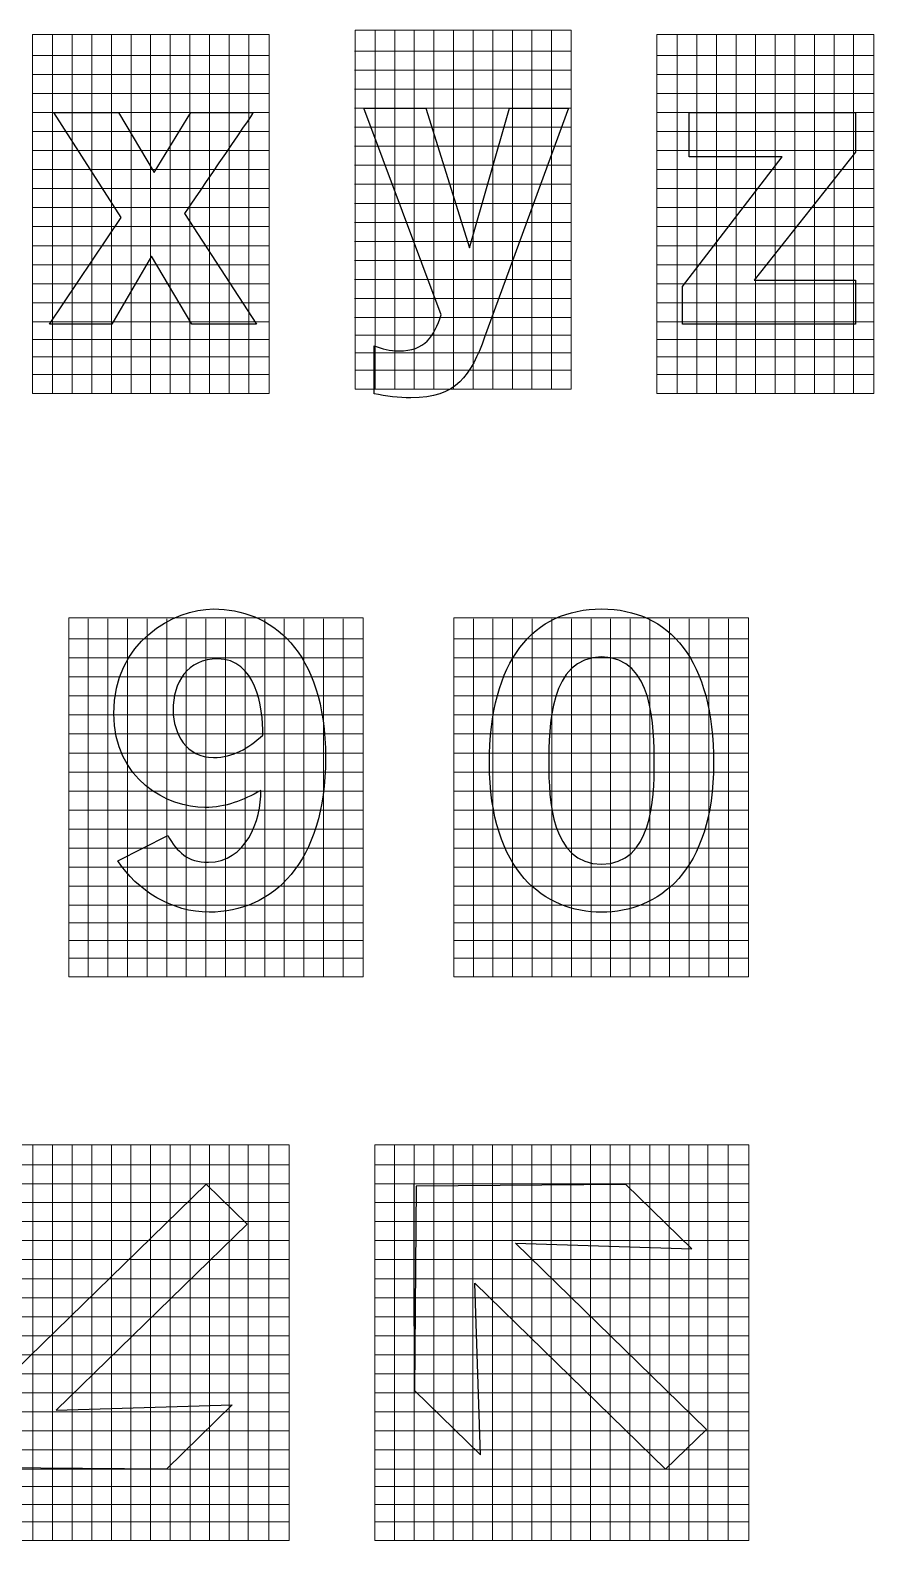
# Model space of a CAD drawing. Header units: millimetres. Extents: x -151 to 61, y -52 to 122.
# Drawn here: x -12.7 to 27.8, y -51.6 to 20.9 of the extents above; entities that cross this region are included whole.
import ezdxf

# ---------------------------------------------------------------- set-up
doc = ezdxf.new("R2010")
doc.units = ezdxf.units.MM
doc.header["$MEASUREMENT"] = 0
doc.layers.add('ESQUEMA', color=7, linetype='Continuous')

msp = doc.modelspace()

# ---------------------------------------------------------------- linework, layer by layer
at = {"layer": 'ESQUEMA', "color": 154, "lineweight": 20}
for points in [[(-1.2251, 3.4784), (-1.2251, 3.4784), (-1.2251, 20.7017), (-1.2251, 20.7017), (-1.2251, 20.7017), (-1.2251, 20.7017), (-12.5909, 20.7017), (-12.5909, 20.7017), (-12.5909, 20.7017), (-12.5909, 20.7017), (-12.5909, 3.4777), (-12.5909, 3.4777), (-12.5909, 3.4777), (-12.5909, 3.4777), (-1.2251, 3.4784), (-1.2251, 3.4784)], [(13.2633, 3.6841), (13.2633, 3.6841), (13.2633, 20.9067), (13.2633, 20.9067), (13.2633, 20.9067), (13.2633, 20.9067), (2.8881, 20.9067), (2.8881, 20.9067), (2.8881, 20.9067), (2.8881, 20.9067), (2.8881, 3.6834), (2.8881, 3.6834), (2.8881, 3.6834), (2.8881, 3.6834), (13.2633, 3.6841), (13.2633, 3.6841)], [(27.774, 3.4784), (27.774, 3.4784), (27.774, 20.7017), (27.774, 20.7017), (27.774, 20.7017), (27.774, 20.7017), (17.36, 20.7017), (17.36, 20.7017), (17.36, 20.7017), (17.36, 20.7017), (17.36, 3.4777), (17.36, 3.4777), (17.36, 3.4777), (17.36, 3.4777), (27.774, 3.4784), (27.774, 3.4784)], [(3.2852, -24.5213), (3.2852, -24.5213), (3.2852, -7.2987), (3.2852, -7.2987), (3.2852, -7.2987), (3.2852, -7.2987), (-10.8446, -7.2987), (-10.8446, -7.2987), (-10.8446, -7.2987), (-10.8446, -7.2987), (-10.8446, -24.5227), (-10.8446, -24.5227), (-10.8446, -24.5227), (-10.8446, -24.5227), (3.2852, -24.5213), (3.2852, -24.5213)], [(21.7602, -24.5213), (21.7602, -24.5213), (21.7602, -7.2987), (21.7602, -7.2987), (21.7602, -7.2987), (21.7602, -7.2987), (7.6308, -7.2987), (7.6308, -7.2987), (7.6308, -7.2987), (7.6308, -7.2987), (7.6301, -24.5227), (7.6301, -24.5227), (7.6301, -24.5227), (7.6301, -24.5227), (21.7602, -24.5213), (21.7602, -24.5213)], [(-0.2742, -51.5749), (-0.2742, -51.5749), (-0.2742, -32.5824), (-0.2742, -32.5824), (-0.2742, -32.5824), (-0.2742, -32.5824), (-18.2024, -32.5824), (-18.2024, -32.5824), (-18.2024, -32.5824), (-18.2024, -32.5824), (-18.2024, -51.5763), (-18.2024, -51.5763), (-18.2024, -51.5763), (-18.2024, -51.5763), (-0.2742, -51.5749), (-0.2742, -51.5749)], [(21.773, -51.5749), (21.773, -51.5749), (21.773, -32.5824), (21.773, -32.5824), (21.773, -32.5824), (21.773, -32.5824), (3.8452, -32.5824), (3.8452, -32.5824), (3.8452, -32.5824), (3.8452, -32.5824), (3.8452, -51.5763), (3.8452, -51.5763), (3.8452, -51.5763), (3.8452, -51.5763), (21.773, -51.5749), (21.773, -51.5749)]]:
    msp.add_open_spline(points, degree=3, knots=[0, 0, 0, 0, 0.2, 0.2, 0.2, 0.2, 0.4, 0.4, 0.4, 0.4, 0.6, 0.6, 0.6, 0.6, 1, 1, 1, 1], dxfattribs=at)
at = {"layer": 'ESQUEMA', "color": 154, "lineweight": 9}
for points in [[(-11.6186, 20.6653), (-11.6186, 20.6653), (-11.6186, 3.4677), (-11.6186, 3.4677)], [(-10.6784, 20.6653), (-10.6784, 20.6653), (-10.6784, 3.4677), (-10.6784, 3.4677)], [(-9.7376, 20.6653), (-9.7376, 20.6653), (-9.7376, 3.4677), (-9.7376, 3.4677)], [(-8.7971, 20.6653), (-8.7971, 20.6653), (-8.7971, 3.4677), (-8.7971, 3.4677)], [(-7.8562, 20.6653), (-7.8562, 20.6653), (-7.8562, 3.4677), (-7.8562, 3.4677)], [(-6.9161, 20.6653), (-6.9161, 20.6653), (-6.9161, 3.4677), (-6.9161, 3.4677)], [(-5.9745, 20.6653), (-5.9745, 20.6653), (-5.9745, 3.4677), (-5.9745, 3.4677)], [(-5.034, 20.6653), (-5.034, 20.6653), (-5.034, 3.4677), (-5.034, 3.4677)], [(-4.0938, 20.6653), (-4.0938, 20.6653), (-4.0938, 3.4677), (-4.0938, 3.4677)], [(-3.153, 20.6653), (-3.153, 20.6653), (-3.153, 3.4677), (-3.153, 3.4677)], [(-2.2121, 20.6653), (-2.2121, 20.6653), (-2.2121, 3.4677), (-2.2121, 3.4677)], [(3.8523, 20.871), (3.8523, 20.871), (3.8523, 3.6734), (3.8523, 3.6734)], [(4.7931, 20.871), (4.7931, 20.871), (4.7931, 3.6734), (4.7931, 3.6734)], [(5.7336, 20.871), (5.7336, 20.871), (5.7336, 3.6734), (5.7336, 3.6734)], [(6.6752, 20.871), (6.6752, 20.871), (6.6752, 3.6734), (6.6752, 3.6734)], [(7.6154, 20.871), (7.6154, 20.871), (7.6154, 3.6734), (7.6154, 3.6734)], [(8.5562, 20.871), (8.5562, 20.871), (8.5562, 3.6734), (8.5562, 3.6734)], [(9.4967, 20.871), (9.4967, 20.871), (9.4967, 3.6734), (9.4967, 3.6734)], [(10.4376, 20.871), (10.4376, 20.871), (10.4376, 3.6734), (10.4376, 3.6734)], [(11.3778, 20.871), (11.3778, 20.871), (11.3778, 3.6734), (11.3778, 3.6734)], [(12.3186, 20.871), (12.3186, 20.871), (12.3186, 3.6734), (12.3186, 3.6734)], [(18.342, 20.6653), (18.342, 20.6653), (18.342, 3.4677), (18.342, 3.4677)], [(19.2829, 20.6653), (19.2829, 20.6653), (19.2829, 3.4677), (19.2829, 3.4677)], [(20.2237, 20.6653), (20.2237, 20.6653), (20.2237, 3.4677), (20.2237, 3.4677)], [(21.1649, 20.6653), (21.1649, 20.6653), (21.1649, 3.4677), (21.1649, 3.4677)], [(22.1051, 20.6653), (22.1051, 20.6653), (22.1051, 3.4677), (22.1051, 3.4677)], [(23.046, 20.6653), (23.046, 20.6653), (23.046, 3.4677), (23.046, 3.4677)], [(23.9865, 20.6653), (23.9865, 20.6653), (23.9865, 3.4677), (23.9865, 3.4677)], [(24.9273, 20.6653), (24.9273, 20.6653), (24.9273, 3.4677), (24.9273, 3.4677)], [(25.8675, 20.6653), (25.8675, 20.6653), (25.8675, 3.4677), (25.8675, 3.4677)], [(26.809, 20.6653), (26.809, 20.6653), (26.809, 3.4677), (26.809, 3.4677)], [(-12.5936, 19.7003), (-12.5936, 19.7003), (-1.2338, 19.7003), (-1.2338, 19.7003)], [(2.869, 19.906), (2.869, 19.906), (13.2492, 19.906), (13.2492, 19.906)], [(17.3577, 19.7003), (17.3577, 19.7003), (27.7657, 19.7003), (27.7657, 19.7003)], [(2.869, 18.9923), (2.869, 18.9923), (13.2492, 18.9923), (13.2492, 18.9923)], [(-12.5936, 18.7867), (-12.5936, 18.7867), (-1.2338, 18.7867), (-1.2338, 18.7867)], [(17.3577, 18.7867), (17.3577, 18.7867), (27.7657, 18.7867), (27.7657, 18.7867)], [(-12.5936, 17.8734), (-12.5936, 17.8734), (-1.2338, 17.8734), (-1.2338, 17.8734)], [(2.869, 18.0791), (2.869, 18.0791), (13.2492, 18.0791), (13.2492, 18.0791)], [(17.3577, 17.8734), (17.3577, 17.8734), (27.7657, 17.8734), (27.7657, 17.8734)], [(-12.5936, 16.9601), (-12.5936, 16.9601), (-1.2338, 16.9601), (-1.2338, 16.9601)], [(2.869, 17.1651), (2.869, 17.1651), (13.2492, 17.1651), (13.2492, 17.1651)], [(17.3577, 16.9601), (17.3577, 16.9601), (27.7657, 16.9601), (27.7657, 16.9601)], [(-12.5936, 16.0468), (-12.5936, 16.0468), (-1.2338, 16.0468), (-1.2338, 16.0468)], [(2.869, 16.2525), (2.869, 16.2525), (13.2492, 16.2525), (13.2492, 16.2525)], [(17.3577, 16.0468), (17.3577, 16.0468), (27.7657, 16.0468), (27.7657, 16.0468)], [(2.869, 15.3388), (2.869, 15.3388), (13.2492, 15.3388), (13.2492, 15.3388)], [(-12.5936, 15.1332), (-12.5936, 15.1332), (-1.2338, 15.1332), (-1.2338, 15.1332)], [(17.3577, 15.1332), (17.3577, 15.1332), (27.7657, 15.1332), (27.7657, 15.1332)], [(-12.5936, 14.2199), (-12.5936, 14.2199), (-1.2338, 14.2199), (-1.2338, 14.2199)], [(2.869, 14.4255), (2.869, 14.4255), (13.2492, 14.4255), (13.2492, 14.4255)], [(17.3577, 14.2199), (17.3577, 14.2199), (27.7657, 14.2199), (27.7657, 14.2199)], [(-12.5936, 13.3066), (-12.5936, 13.3066), (-1.2338, 13.3066), (-1.2338, 13.3066)], [(2.869, 13.5116), (2.869, 13.5116), (13.2492, 13.5116), (13.2492, 13.5116)], [(17.3577, 13.3066), (17.3577, 13.3066), (27.7657, 13.3066), (27.7657, 13.3066)], [(-12.5936, 12.3929), (-12.5936, 12.3929), (-1.2338, 12.3929), (-1.2338, 12.3929)], [(2.869, 12.5983), (2.869, 12.5983), (13.2492, 12.5983), (13.2492, 12.5983)], [(17.3577, 12.3929), (17.3577, 12.3929), (27.7657, 12.3929), (27.7657, 12.3929)], [(2.869, 11.6846), (2.869, 11.6846), (13.2492, 11.6846), (13.2492, 11.6846)], [(-12.5936, 11.4796), (-12.5936, 11.4796), (-1.2338, 11.4796), (-1.2338, 11.4796)], [(17.3577, 11.4796), (17.3577, 11.4796), (27.7657, 11.4796), (27.7657, 11.4796)], [(-12.5936, 10.5664), (-12.5936, 10.5664), (-1.2338, 10.5664), (-1.2338, 10.5664)], [(2.869, 10.7713), (2.869, 10.7713), (13.2492, 10.7713), (13.2492, 10.7713)], [(17.3577, 10.5664), (17.3577, 10.5664), (27.7657, 10.5664), (27.7657, 10.5664)], [(-12.5936, 9.6523), (-12.5936, 9.6523), (-1.2338, 9.6523), (-1.2338, 9.6523)], [(2.869, 9.858), (2.869, 9.858), (13.2492, 9.858), (13.2492, 9.858)], [(17.3577, 9.6523), (17.3577, 9.6523), (27.7657, 9.6523), (27.7657, 9.6523)], [(-12.5936, 8.7387), (-12.5936, 8.7387), (-1.2338, 8.7387), (-1.2338, 8.7387)], [(2.869, 8.9447), (2.869, 8.9447), (13.2492, 8.9447), (13.2492, 8.9447)], [(17.3577, 8.7387), (17.3577, 8.7387), (27.7657, 8.7387), (27.7657, 8.7387)], [(2.869, 8.0311), (2.869, 8.0311), (13.2492, 8.0311), (13.2492, 8.0311)], [(-12.5936, 7.8261), (-12.5936, 7.8261), (-1.2338, 7.8261), (-1.2338, 7.8261)], [(17.3577, 7.8261), (17.3577, 7.8261), (27.7657, 7.8261), (27.7657, 7.8261)], [(-12.5936, 6.9121), (-12.5936, 6.9121), (-1.2338, 6.9121), (-1.2338, 6.9121)], [(2.869, 7.1178), (2.869, 7.1178), (13.2492, 7.1178), (13.2492, 7.1178)], [(17.3577, 6.9121), (17.3577, 6.9121), (27.7657, 6.9121), (27.7657, 6.9121)], [(-12.5849, 6.0681), (-12.5849, 6.0681), (-1.2251, 6.0681), (-1.2251, 6.0681)], [(2.8773, 6.2744), (2.8773, 6.2744), (13.2578, 6.2744), (13.2578, 6.2744)], [(17.3657, 6.0681), (17.3657, 6.0681), (27.774, 6.0681), (27.774, 6.0681)], [(-12.5849, 5.2247), (-12.5849, 5.2247), (-1.2251, 5.2247), (-1.2251, 5.2247)], [(2.8773, 5.4297), (2.8773, 5.4297), (13.2578, 5.4297), (13.2578, 5.4297)], [(17.3657, 5.2247), (17.3657, 5.2247), (27.774, 5.2247), (27.774, 5.2247)], [(-12.5849, 4.3803), (-12.5849, 4.3803), (-1.2251, 4.3803), (-1.2251, 4.3803)], [(2.8773, 4.5864), (2.8773, 4.5864), (13.2578, 4.5864), (13.2578, 4.5864)], [(17.3657, 4.3803), (17.3657, 4.3803), (27.774, 4.3803), (27.774, 4.3803)], [(-9.9085, -7.3351), (-9.9085, -7.3351), (-9.9085, -24.5326), (-9.9085, -24.5326)], [(-8.9683, -7.3351), (-8.9683, -7.3351), (-8.9683, -24.5326), (-8.9683, -24.5326)], [(-8.0281, -7.3351), (-8.0281, -7.3351), (-8.0281, -24.5326), (-8.0281, -24.5326)], [(-7.0873, -7.3351), (-7.0873, -7.3351), (-7.0873, -24.5326), (-7.0873, -24.5326)], [(-6.1461, -7.3351), (-6.1461, -7.3351), (-6.1461, -24.5326), (-6.1461, -24.5326)], [(-5.2059, -7.3351), (-5.2059, -7.3351), (-5.2059, -24.5326), (-5.2059, -24.5326)], [(-4.265, -7.3351), (-4.265, -7.3351), (-4.265, -24.5326), (-4.265, -24.5326)], [(-3.3242, -7.3351), (-3.3242, -7.3351), (-3.3242, -24.5326), (-3.3242, -24.5326)], [(-2.383, -7.3351), (-2.383, -7.3351), (-2.383, -24.5326), (-2.383, -24.5326)], [(-1.4428, -7.3351), (-1.4428, -7.3351), (-1.4428, -24.5326), (-1.4428, -24.5326)], [(-0.5027, -7.3351), (-0.5027, -7.3351), (-0.5027, -24.5326), (-0.5027, -24.5326)], [(0.4392, -7.3351), (0.4392, -7.3351), (0.4392, -24.5326), (0.4392, -24.5326)], [(1.3794, -7.3351), (1.3794, -7.3351), (1.3794, -24.5326), (1.3794, -24.5326)], [(2.3237, -7.3351), (2.3237, -7.3351), (2.3237, -24.5326), (2.3237, -24.5326)], [(8.5655, -7.3351), (8.5655, -7.3351), (8.5655, -24.5326), (8.5655, -24.5326)], [(9.5064, -7.3351), (9.5064, -7.3351), (9.5064, -24.5326), (9.5064, -24.5326)], [(10.4476, -7.3351), (10.4476, -7.3351), (10.4476, -24.5326), (10.4476, -24.5326)], [(11.3878, -7.3351), (11.3878, -7.3351), (11.3878, -24.5326), (11.3878, -24.5326)], [(12.3286, -7.3351), (12.3286, -7.3351), (12.3286, -24.5326), (12.3286, -24.5326)], [(13.2695, -7.3351), (13.2695, -7.3351), (13.2695, -24.5326), (13.2695, -24.5326)], [(14.21, -7.3351), (14.21, -7.3351), (14.21, -24.5326), (14.21, -24.5326)], [(15.1508, -7.3351), (15.1508, -7.3351), (15.1508, -24.5326), (15.1508, -24.5326)], [(16.0917, -7.3351), (16.0917, -7.3351), (16.0917, -24.5326), (16.0917, -24.5326)], [(17.0318, -7.3351), (17.0318, -7.3351), (17.0318, -24.5326), (17.0318, -24.5326)], [(17.9731, -7.3351), (17.9731, -7.3351), (17.9731, -24.5326), (17.9731, -24.5326)], [(18.9132, -7.3351), (18.9132, -7.3351), (18.9132, -24.5326), (18.9132, -24.5326)], [(19.8541, -7.3351), (19.8541, -7.3351), (19.8541, -24.5326), (19.8541, -24.5326)], [(20.7987, -7.3351), (20.7987, -7.3351), (20.7987, -24.5326), (20.7987, -24.5326)], [(-10.8503, -8.3), (-10.8503, -8.3), (3.277, -8.3), (3.277, -8.3)], [(7.6253, -8.3), (7.6253, -8.3), (21.7516, -8.3), (21.7516, -8.3)], [(-10.8503, -9.2137), (-10.8503, -9.2137), (3.277, -9.2137), (3.277, -9.2137)], [(7.6253, -9.2137), (7.6253, -9.2137), (21.7516, -9.2137), (21.7516, -9.2137)], [(-10.8503, -10.127), (-10.8503, -10.127), (3.277, -10.127), (3.277, -10.127)], [(7.6253, -10.127), (7.6253, -10.127), (21.7516, -10.127), (21.7516, -10.127)], [(-10.8503, -11.0403), (-10.8503, -11.0403), (3.277, -11.0403), (3.277, -11.0403)], [(7.6253, -11.0403), (7.6253, -11.0403), (21.7516, -11.0403), (21.7516, -11.0403)], [(-10.8503, -11.9536), (-10.8503, -11.9536), (3.277, -11.9536), (3.277, -11.9536)], [(7.6253, -11.9536), (7.6253, -11.9536), (21.7516, -11.9536), (21.7516, -11.9536)], [(-10.8503, -12.8672), (-10.8503, -12.8672), (3.277, -12.8672), (3.277, -12.8672)], [(7.6253, -12.8672), (7.6253, -12.8672), (21.7516, -12.8672), (21.7516, -12.8672)], [(-10.8503, -13.7805), (-10.8503, -13.7805), (3.277, -13.7805), (3.277, -13.7805)], [(7.6253, -13.7805), (7.6253, -13.7805), (21.7516, -13.7805), (21.7516, -13.7805)], [(-10.8503, -14.6938), (-10.8503, -14.6938), (3.277, -14.6938), (3.277, -14.6938)], [(7.6253, -14.6938), (7.6253, -14.6938), (21.7516, -14.6938), (21.7516, -14.6938)], [(-10.8503, -15.6078), (-10.8503, -15.6078), (3.277, -15.6078), (3.277, -15.6078)], [(7.6253, -15.6078), (7.6253, -15.6078), (21.7516, -15.6078), (21.7516, -15.6078)], [(-10.8503, -16.5214), (-10.8503, -16.5214), (3.277, -16.5214), (3.277, -16.5214)], [(7.6253, -16.5214), (7.6253, -16.5214), (21.7516, -16.5214), (21.7516, -16.5214)], [(-10.8503, -17.4347), (-10.8503, -17.4347), (3.277, -17.4347), (3.277, -17.4347)], [(7.6253, -17.4347), (7.6253, -17.4347), (21.7516, -17.4347), (21.7516, -17.4347)], [(-10.8503, -18.348), (-10.8503, -18.348), (3.277, -18.348), (3.277, -18.348)], [(7.6253, -18.348), (7.6253, -18.348), (21.7516, -18.348), (21.7516, -18.348)], [(-10.8503, -19.2606), (-10.8503, -19.2606), (3.277, -19.2606), (3.277, -19.2606)], [(7.6253, -19.2606), (7.6253, -19.2606), (21.7516, -19.2606), (21.7516, -19.2606)], [(-10.8503, -20.1749), (-10.8503, -20.1749), (3.277, -20.1749), (3.277, -20.1749)], [(7.6253, -20.1749), (7.6253, -20.1749), (21.7516, -20.1749), (21.7516, -20.1749)], [(-10.8503, -21.0882), (-10.8503, -21.0882), (3.277, -21.0882), (3.277, -21.0882)], [(7.6253, -21.0882), (7.6253, -21.0882), (21.7516, -21.0882), (21.7516, -21.0882)], [(-10.8417, -21.9316), (-10.8417, -21.9316), (3.2853, -21.9316), (3.2853, -21.9316)], [(7.6336, -21.9316), (7.6336, -21.9316), (21.7603, -21.9316), (21.7603, -21.9316)], [(-10.8417, -22.7763), (-10.8417, -22.7763), (3.2853, -22.7763), (3.2853, -22.7763)], [(7.6336, -22.7763), (7.6336, -22.7763), (21.7603, -22.7763), (21.7603, -22.7763)], [(-10.8417, -23.6197), (-10.8417, -23.6197), (3.2853, -23.6197), (3.2853, -23.6197)], [(7.6336, -23.6197), (7.6336, -23.6197), (21.7603, -23.6197), (21.7603, -23.6197)], [(-12.5633, -32.5776), (-12.5633, -32.5776), (-12.5633, -51.5856), (-12.5633, -51.5856)], [(-11.6231, -32.5776), (-11.6231, -32.5776), (-11.6231, -51.5856), (-11.6231, -51.5856)], [(-10.6819, -32.5776), (-10.6819, -32.5776), (-10.6819, -51.5856), (-10.6819, -51.5856)], [(-9.741, -32.5776), (-9.741, -32.5776), (-9.741, -51.5856), (-9.741, -51.5856)], [(-8.8009, -32.5776), (-8.8009, -32.5776), (-8.8009, -51.5856), (-8.8009, -51.5856)], [(-7.8597, -32.5776), (-7.8597, -32.5776), (-7.8597, -51.5856), (-7.8597, -51.5856)], [(-6.9188, -32.5776), (-6.9188, -32.5776), (-6.9188, -51.5856), (-6.9188, -51.5856)], [(-5.9787, -32.5776), (-5.9787, -32.5776), (-5.9787, -51.5856), (-5.9787, -51.5856)], [(-5.0219, -32.5776), (-5.0219, -32.5776), (-5.0219, -51.5856), (-5.0219, -51.5856)], [(-4.0883, -32.5776), (-4.0883, -32.5776), (-4.0883, -51.5856), (-4.0883, -51.5856)], [(-3.1471, -32.5776), (-3.1471, -32.5776), (-3.1471, -51.5856), (-3.1471, -51.5856)], [(-2.2297, -32.5776), (-2.2297, -32.5776), (-2.2297, -51.5782), (-2.2297, -51.5782)], [(-1.2506, -32.5776), (-1.2506, -32.5776), (-1.2506, -51.5856), (-1.2506, -51.5856)], [(4.7804, -32.5776), (4.7804, -32.5776), (4.7804, -51.5856), (4.7804, -51.5856)], [(5.7209, -32.5776), (5.7209, -32.5776), (5.7209, -51.5856), (5.7209, -51.5856)], [(6.6618, -32.5776), (6.6618, -32.5776), (6.6618, -51.5856), (6.6618, -51.5856)], [(7.6026, -32.5776), (7.6026, -32.5776), (7.6026, -51.5856), (7.6026, -51.5856)], [(8.5435, -32.5776), (8.5435, -32.5776), (8.5435, -51.5856), (8.5435, -51.5856)], [(9.484, -32.5776), (9.484, -32.5776), (9.484, -51.5856), (9.484, -51.5856)], [(10.4248, -32.5776), (10.4248, -32.5776), (10.4248, -51.5856), (10.4248, -51.5856)], [(11.365, -32.5776), (11.365, -32.5776), (11.365, -51.5856), (11.365, -51.5856)], [(12.3059, -32.5776), (12.3059, -32.5776), (12.3059, -51.5856), (12.3059, -51.5856)], [(13.2471, -32.5776), (13.2471, -32.5776), (13.2471, -51.5856), (13.2471, -51.5856)], [(14.1872, -32.5776), (14.1872, -32.5776), (14.1872, -51.5856), (14.1872, -51.5856)], [(15.1281, -32.5776), (15.1281, -32.5776), (15.1281, -51.5856), (15.1281, -51.5856)], [(16.0693, -32.5776), (16.0693, -32.5776), (16.0693, -51.5856), (16.0693, -51.5856)], [(17.025, -32.5776), (17.025, -32.5776), (17.025, -51.5856), (17.025, -51.5856)], [(17.9589, -32.5776), (17.9589, -32.5776), (17.9589, -51.5856), (17.9589, -51.5856)], [(18.8998, -32.5776), (18.8998, -32.5776), (18.8998, -51.5856), (18.8998, -51.5856)], [(19.8182, -32.5776), (19.8182, -32.5776), (19.8182, -51.5782), (19.8182, -51.5782)], [(20.7967, -32.5776), (20.7967, -32.5776), (20.7967, -51.5856), (20.7967, -51.5856)], [(-18.2073, -33.5371), (-18.2073, -33.5371), (-0.2771, -33.5371), (-0.2771, -33.5371)], [(3.8395, -33.5371), (3.8395, -33.5371), (21.7705, -33.5371), (21.7705, -33.5371)], [(-18.2039, -34.4504), (-18.2039, -34.4504), (-0.2772, -34.4504), (-0.2772, -34.4504)], [(-1.2506, -34.388), (-1.2506, -34.388), (-1.2506, -51.5856), (-1.2506, -51.5856)], [(3.8437, -34.4504), (3.8437, -34.4504), (21.7704, -34.4504), (21.7704, -34.4504)], [(20.7967, -34.388), (20.7967, -34.388), (20.7967, -51.5856), (20.7967, -51.5856)], [(-18.2073, -35.353), (-18.2073, -35.353), (-0.2771, -35.353), (-0.2771, -35.353)], [(3.8395, -35.353), (3.8395, -35.353), (21.7705, -35.353), (21.7705, -35.353)], [(-18.2073, -36.2666), (-18.2073, -36.2666), (-0.2771, -36.2666), (-0.2771, -36.2666)], [(3.8395, -36.2666), (3.8395, -36.2666), (21.7705, -36.2666), (21.7705, -36.2666)], [(-18.2073, -37.1799), (-18.2073, -37.1799), (-0.2771, -37.1799), (-0.2771, -37.1799)], [(3.8395, -37.1799), (3.8395, -37.1799), (21.7705, -37.1799), (21.7705, -37.1799)], [(-18.2073, -38.0939), (-18.2073, -38.0939), (-0.2771, -38.0939), (-0.2771, -38.0939)], [(3.8395, -38.0939), (3.8395, -38.0939), (21.7705, -38.0939), (21.7705, -38.0939)], [(-18.2073, -39.0072), (-18.2073, -39.0072), (-0.2771, -39.0072), (-0.2771, -39.0072)], [(3.8395, -39.0072), (3.8395, -39.0072), (21.7705, -39.0072), (21.7705, -39.0072)], [(-18.2073, -39.9208), (-18.2073, -39.9208), (-0.2771, -39.9208), (-0.2771, -39.9208)], [(3.8395, -39.9208), (3.8395, -39.9208), (21.7705, -39.9208), (21.7705, -39.9208)], [(-18.2073, -40.8334), (-18.2073, -40.8334), (-0.2771, -40.8334), (-0.2771, -40.8334)], [(3.8395, -40.8334), (3.8395, -40.8334), (21.7705, -40.8334), (21.7705, -40.8334)], [(-18.2073, -41.7474), (-18.2073, -41.7474), (-0.2771, -41.7474), (-0.2771, -41.7474)], [(3.8395, -41.7474), (3.8395, -41.7474), (21.7705, -41.7474), (21.7705, -41.7474)], [(-18.2073, -42.6607), (-18.2073, -42.6607), (-0.2771, -42.6607), (-0.2771, -42.6607)], [(3.8395, -42.6607), (3.8395, -42.6607), (21.7705, -42.6607), (21.7705, -42.6607)], [(-18.2073, -43.5744), (-18.2073, -43.5744), (-0.2771, -43.5744), (-0.2771, -43.5744)], [(3.8395, -43.5744), (3.8395, -43.5744), (21.7705, -43.5744), (21.7705, -43.5744)], [(-18.2073, -44.4876), (-18.2073, -44.4876), (-0.2771, -44.4876), (-0.2771, -44.4876)], [(3.8395, -44.4876), (3.8395, -44.4876), (21.7705, -44.4876), (21.7705, -44.4876)], [(-18.2073, -45.401), (-18.2073, -45.401), (-0.2771, -45.401), (-0.2771, -45.401)], [(3.8395, -45.401), (3.8395, -45.401), (21.7705, -45.401), (21.7705, -45.401)], [(-18.2073, -46.3153), (-18.2073, -46.3153), (-0.2771, -46.3153), (-0.2771, -46.3153)], [(3.8395, -46.3153), (3.8395, -46.3153), (21.7705, -46.3153), (21.7705, -46.3153)], [(-18.2073, -47.2286), (-18.2073, -47.2286), (-0.2771, -47.2286), (-0.2771, -47.2286)], [(3.8395, -47.2286), (3.8395, -47.2286), (21.7705, -47.2286), (21.7705, -47.2286)], [(-18.2039, -48.1412), (-18.2039, -48.1412), (-0.2772, -48.1412), (-0.2772, -48.1412)], [(3.8437, -48.1412), (3.8437, -48.1412), (21.7704, -48.1412), (21.7704, -48.1412)], [(-18.1991, -48.9852), (-18.1991, -48.9852), (-0.2685, -48.9852), (-0.2685, -48.9852)], [(3.8482, -48.9852), (3.8482, -48.9852), (21.7791, -48.9852), (21.7791, -48.9852)], [(-18.1991, -49.8513), (-18.1991, -49.8513), (-0.2685, -49.8513), (-0.2685, -49.8513)], [(3.8482, -49.8513), (3.8482, -49.8513), (21.7791, -49.8513), (21.7791, -49.8513)], [(-18.1991, -50.6727), (-18.1991, -50.6727), (-0.2685, -50.6727), (-0.2685, -50.6727)], [(3.8482, -50.6727), (3.8482, -50.6727), (21.7791, -50.6727), (21.7791, -50.6727)]]:
    msp.add_open_spline(points, degree=3, dxfattribs=at)
at = {"layer": 'ESQUEMA', "color": 250}
for points, knots in [([(-1.9858, 16.9574), (-1.9858, 16.9574), (-4.9802, 16.9574), (-4.9802, 16.9574), (-4.9802, 16.9574), (-4.9802, 16.9574), (-6.7472, 14.0713), (-6.7472, 14.0713), (-6.7472, 14.0713), (-6.7472, 14.0713), (-8.4589, 16.9574), (-8.4589, 16.9574), (-8.4589, 16.9574), (-8.4589, 16.9574), (-11.564, 16.9574), (-11.564, 16.9574), (-11.564, 16.9574), (-11.564, 16.9574), (-8.328, 11.9123), (-8.328, 11.9123), (-8.328, 11.9123), (-8.328, 11.9123), (-11.769, 6.7945), (-11.769, 6.7945), (-11.769, 6.7945), (-11.769, 6.7945), (-8.7746, 6.7945), (-8.7746, 6.7945), (-8.7746, 6.7945), (-8.7746, 6.7945), (-6.877, 10.0616), (-6.877, 10.0616), (-6.877, 10.0616), (-6.877, 10.0616), (-4.9431, 6.7945), (-4.9431, 6.7945), (-4.9431, 6.7945), (-4.9431, 6.7945), (-1.8373, 6.7945), (-1.8373, 6.7945), (-1.8373, 6.7945), (-1.8373, 6.7945), (-5.2966, 12.1119), (-5.2966, 12.1119), (-5.2966, 12.1119), (-5.2966, 12.1119), (-1.9858, 16.9574), (-1.9858, 16.9574)], [0, 0, 0, 0, 0.0769231, 0.0769231, 0.0769231, 0.0769231, 0.1538462, 0.1538462, 0.1538462, 0.1538462, 0.2307692, 0.2307692, 0.2307692, 0.2307692, 0.3076923, 0.3076923, 0.3076923, 0.3076923, 0.3846154, 0.3846154, 0.3846154, 0.3846154, 0.4615385, 0.4615385, 0.4615385, 0.4615385, 0.5384615, 0.5384615, 0.5384615, 0.5384615, 0.6153846, 0.6153846, 0.6153846, 0.6153846, 0.6923077, 0.6923077, 0.6923077, 0.6923077, 0.7692308, 0.7692308, 0.7692308, 0.7692308, 0.8461538, 0.8461538, 0.8461538, 0.8461539, 1, 1, 1, 1]), ([(13.1241, 17.1623), (13.1241, 17.1623), (10.2969, 17.1623), (10.2969, 17.1623), (10.2969, 17.1623), (10.2969, 17.1623), (8.381, 10.4662), (8.381, 10.4662), (8.381, 10.4662), (8.381, 10.4662), (6.2795, 17.1623), (6.2795, 17.1623), (6.2795, 17.1623), (6.2795, 17.1623), (3.3038, 17.1623), (3.3038, 17.1623), (3.3038, 17.1623), (3.3038, 17.1623), (7.0235, 7.2542), (7.0235, 7.2542), (7.0235, 7.2542), (6.6887, 6.2026), (6.2425, 5.5125), (4.9968, 5.5125), (4.9968, 5.5125), (4.5491, 5.5125), (4.215, 5.6212), (3.8058, 5.7658), (3.8058, 5.7658), (3.8058, 5.7658), (3.8058, 3.4615), (3.8058, 3.4615), (3.8058, 3.4615), (4.3826, 3.3348), (4.9777, 3.2629), (5.5725, 3.2629), (5.5725, 3.2629), (7.7672, 3.2629), (8.4371, 4.3332), (9.107, 6.1839), (9.107, 6.1839), (9.107, 6.1839), (13.1241, 17.1623), (13.1241, 17.1623)], [0, 0, 0, 0, 0.0833333, 0.0833333, 0.0833333, 0.0833333, 0.1666667, 0.1666667, 0.1666667, 0.1666667, 0.25, 0.25, 0.25, 0.25, 0.3333333, 0.3333333, 0.3333333, 0.3333333, 0.4166667, 0.4166667, 0.4166667, 0.4166667, 0.5, 0.5, 0.5, 0.5, 0.5833333, 0.5833333, 0.5833333, 0.5833333, 0.6666667, 0.6666667, 0.6666667, 0.6666667, 0.75, 0.75, 0.75, 0.75, 0.8333333, 0.8333333, 0.8333333, 0.8333333, 1, 1, 1, 1]), ([(26.8983, 16.9574), (26.8983, 16.9574), (18.9188, 16.9574), (18.9188, 16.9574), (18.9188, 16.9574), (18.9188, 16.9574), (18.9188, 14.8333), (18.9188, 14.8333), (18.9188, 14.8333), (18.9188, 14.8333), (23.3825, 14.8333), (23.3825, 14.8333), (23.3825, 14.8333), (23.3825, 14.8333), (18.6027, 8.6096), (18.6027, 8.6096), (18.6027, 8.6096), (18.6027, 8.6096), (18.6027, 6.7945), (18.6027, 6.7945), (18.6027, 6.7945), (18.6027, 6.7945), (26.8983, 6.7945), (26.8983, 6.7945), (26.8983, 6.7945), (26.8983, 6.7945), (26.8983, 8.9179), (26.8983, 8.9179), (26.8983, 8.9179), (26.8983, 8.9179), (22.0433, 8.9179), (22.0433, 8.9179), (22.0433, 8.9179), (22.0433, 8.9179), (26.8983, 15.052), (26.8983, 15.052), (26.8983, 15.052), (26.8983, 15.052), (26.8983, 16.9574), (26.8983, 16.9574)], [0, 0, 0, 0, 0.0909091, 0.0909091, 0.0909091, 0.0909091, 0.1818182, 0.1818182, 0.1818182, 0.1818182, 0.2727273, 0.2727273, 0.2727273, 0.2727273, 0.3636364, 0.3636364, 0.3636364, 0.3636364, 0.4545455, 0.4545455, 0.4545455, 0.4545455, 0.5454545, 0.5454545, 0.5454545, 0.5454546, 0.6363636, 0.6363636, 0.6363636, 0.6363636, 0.7272727, 0.7272727, 0.7272727, 0.7272727, 0.8181818, 0.8181818, 0.8181818, 0.8181818, 1, 1, 1, 1]), ([(-3.9015, -6.8671), (-5.8174, -6.8671), (-8.682, -8.4465), (-8.682, -11.8762), (-8.682, -11.8762), (-8.682, -15.0699), (-6.0968, -16.3946), (-4.3107, -16.3946), (-4.3107, -16.3946), (-3.3064, -16.3946), (-2.4883, -16.0492), (-1.6331, -15.5775), (-1.6331, -15.5775), (-1.5954, -17.0296), (-2.3768, -19.0252), (-4.1435, -19.0252), (-4.1435, -19.0252), (-5.1482, -19.0252), (-5.6315, -18.5356), (-6.0968, -17.7372), (-6.0968, -17.7372), (-6.0968, -17.7372), (-8.4961, -18.9533), (-8.4961, -18.9533), (-8.4961, -18.9533), (-7.5658, -20.3863), (-5.8926, -21.4202), (-4.1065, -21.4202), (-4.1065, -21.4202), (-1.0747, -21.4202), (1.4734, -19.0623), (1.4734, -14.0172), (1.4734, -14.0172), (1.4734, -8.8091), (-1.1862, -6.8671), (-3.9015, -6.8671)], [0, 0, 0, 0, 0.1, 0.1, 0.1, 0.1, 0.2, 0.2, 0.2, 0.2, 0.3, 0.3, 0.3, 0.3, 0.4, 0.4, 0.4, 0.4, 0.5, 0.5, 0.5, 0.5, 0.6, 0.6, 0.6, 0.6, 0.7, 0.7, 0.7, 0.7, 0.8, 0.8, 0.8, 0.8, 1, 1, 1, 1]), ([(14.714, -6.8671), (11.4409, -6.8671), (9.3391, -9.3175), (9.3391, -14.2712), (9.3391, -14.2712), (9.3391, -19.4789), (11.9987, -21.4202), (14.714, -21.4202), (14.714, -21.4202), (17.4293, -21.4202), (20.0896, -19.4789), (20.0896, -14.2712), (20.0896, -14.2712), (20.0896, -9.3175), (17.9878, -6.8671), (14.714, -6.8671)], [0, 0, 0, 0, 0.2, 0.2, 0.2, 0.2, 0.4, 0.4, 0.4, 0.4, 0.6, 0.6, 0.6, 0.6, 1, 1, 1, 1]), ([(-1.5397, -12.9278), (-2.2283, -13.5459), (-2.9352, -13.9989), (-3.9015, -13.9989), (-3.9015, -13.9989), (-5.1856, -13.9989), (-5.8358, -12.8559), (-5.8358, -11.7301), (-5.8358, -11.7301), (-5.8358, -10.4062), (-5.1662, -9.2628), (-3.6972, -9.2628), (-3.6972, -9.2628), (-1.8931, -9.2628), (-1.503, -11.5495), (-1.5397, -12.9278)], [0, 0, 0, 0, 0.2, 0.2, 0.2, 0.2, 0.4, 0.4, 0.4, 0.4, 0.6, 0.6, 0.6, 0.6, 1, 1, 1, 1]), ([(14.714, -19.1159), (12.296, -19.1159), (12.1842, -15.9772), (12.1842, -14.2712), (12.1842, -14.2712), (12.1842, -12.5468), (12.222, -9.1718), (14.714, -9.1718), (14.714, -9.1718), (17.2064, -9.1718), (17.2434, -12.5468), (17.2434, -14.2712), (17.2434, -14.2712), (17.2434, -15.9772), (17.1323, -19.1159), (14.714, -19.1159)], [0, 0, 0, 0, 0.2, 0.2, 0.2, 0.2, 0.4, 0.4, 0.4, 0.4, 0.6, 0.6, 0.6, 0.6, 1, 1, 1, 1]), ([(-4.2544, -34.4714), (-4.2544, -34.4714), (-13.4135, -43.4073), (-13.4135, -43.4073), (-13.4135, -43.4073), (-13.4135, -43.4073), (-13.1405, -35.1629), (-13.1405, -35.1629), (-13.1405, -35.1629), (-13.1405, -35.1629), (-16.3035, -38.2482), (-16.3035, -38.2482), (-16.3035, -38.2482), (-16.3035, -38.2482), (-16.2217, -48.0618), (-16.2217, -48.0618), (-16.2217, -48.0618), (-16.2217, -48.0618), (-6.1629, -48.1419), (-6.1629, -48.1419), (-6.1629, -48.1419), (-6.1629, -48.1419), (-3.001, -45.0569), (-3.001, -45.0569), (-3.001, -45.0569), (-3.001, -45.0569), (-11.451, -45.3236), (-11.451, -45.3236), (-11.451, -45.3236), (-11.451, -45.3236), (-2.2926, -36.3866), (-2.2926, -36.3866), (-2.2926, -36.3866), (-2.2926, -36.3866), (-4.2544, -34.4714), (-4.2544, -34.4714)], [0, 0, 0, 0, 0.1, 0.1, 0.1, 0.1, 0.2, 0.2, 0.2, 0.2, 0.3, 0.3, 0.3, 0.3, 0.4, 0.4, 0.4, 0.4, 0.5, 0.5, 0.5, 0.5, 0.6, 0.6, 0.6, 0.6, 0.7, 0.7, 0.7, 0.7, 0.8, 0.8, 0.8, 0.8, 1, 1, 1, 1]), ([(17.7898, -48.1525), (17.7898, -48.1525), (8.6299, -39.2174), (8.6299, -39.2174), (8.6299, -39.2174), (8.6299, -39.2174), (8.9029, -47.4611), (8.9029, -47.4611), (8.9029, -47.4611), (8.9029, -47.4611), (5.7406, -44.3768), (5.7406, -44.3768), (5.7406, -44.3768), (5.7406, -44.3768), (5.8225, -34.5632), (5.8225, -34.5632), (5.8225, -34.5632), (5.8225, -34.5632), (15.8812, -34.4828), (15.8812, -34.4828), (15.8812, -34.4828), (15.8812, -34.4828), (19.0435, -37.5678), (19.0435, -37.5678), (19.0435, -37.5678), (19.0435, -37.5678), (10.5931, -37.3022), (10.5931, -37.3022), (10.5931, -37.3022), (10.5931, -37.3022), (19.7523, -46.238), (19.7523, -46.238), (19.7523, -46.238), (19.7523, -46.238), (17.7898, -48.1525), (17.7898, -48.1525)], [0, 0, 0, 0, 0.1, 0.1, 0.1, 0.1, 0.2, 0.2, 0.2, 0.2, 0.3, 0.3, 0.3, 0.3, 0.4, 0.4, 0.4, 0.4, 0.5, 0.5, 0.5, 0.5, 0.6, 0.6, 0.6, 0.6, 0.7, 0.7, 0.7, 0.7, 0.8, 0.8, 0.8, 0.8, 1, 1, 1, 1])]:
    msp.add_open_spline(points, degree=3, knots=knots, dxfattribs=at)
at = {"layer": 'ESQUEMA', "color": 154, "lineweight": 9}
for points in [[(-16.3263, -48.1384), (-16.3263, -48.1384), (-16.3292, -34.4503), (-16.3292, -34.4503), (-16.3292, -34.4503), (-16.3292, -34.4503), (-2.2297, -34.4609), (-2.2297, -34.4609), (-2.2297, -34.4609), (-2.2297, -34.4609), (-2.2297, -48.1384), (-2.2297, -48.1384)], [(5.7209, -48.1384), (5.7209, -48.1384), (5.7177, -34.4503), (5.7177, -34.4503), (5.7177, -34.4503), (5.7177, -34.4503), (19.8183, -34.4609), (19.8183, -34.4609), (19.8183, -34.4609), (19.8183, -34.4609), (19.8183, -48.1384), (19.8183, -48.1384)]]:
    msp.add_open_spline(points, degree=3, knots=[0, 0, 0, 0, 0.25, 0.25, 0.25, 0.25, 0.5, 0.5, 0.5, 0.5, 1, 1, 1, 1], dxfattribs=at)

doc.saveas('drawing.dxf')
